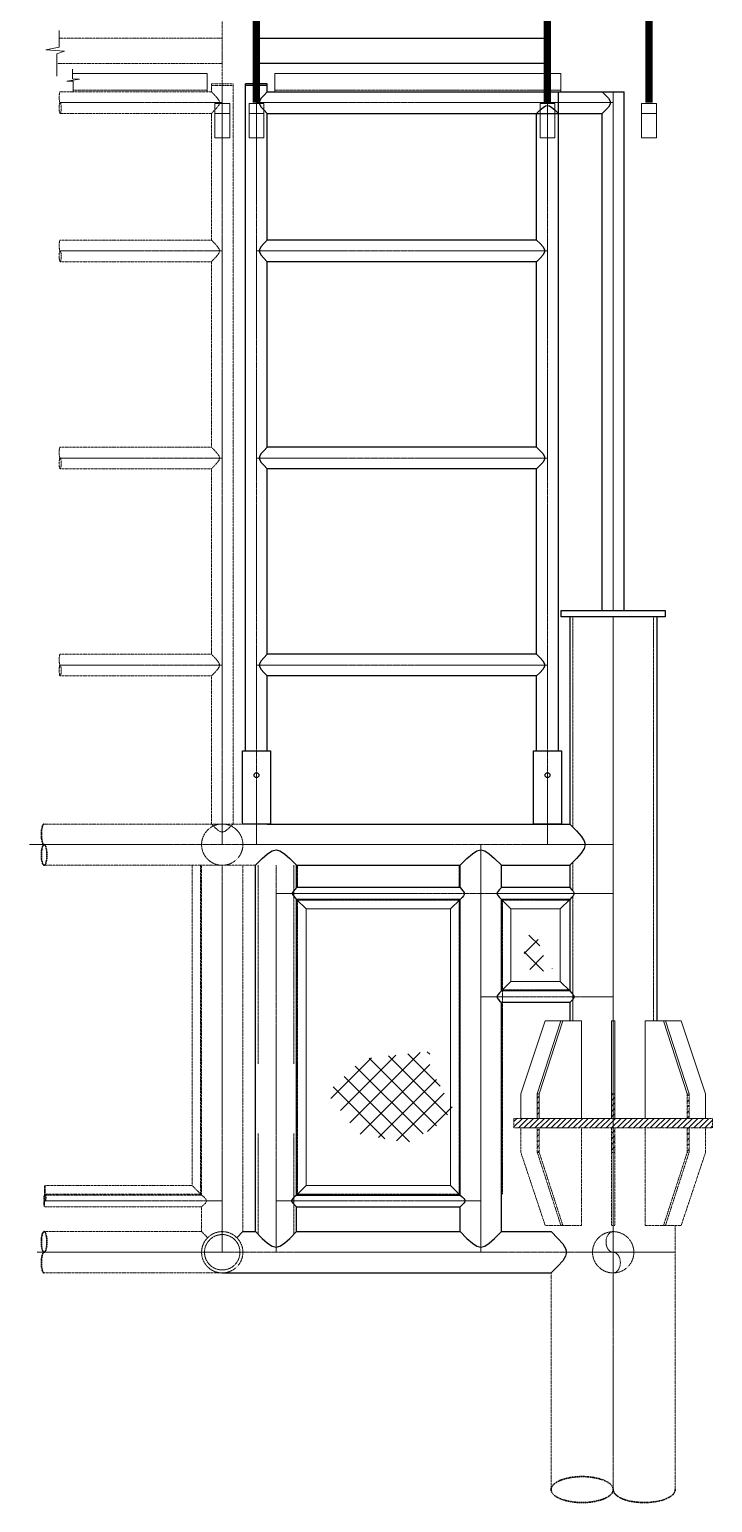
# Model space of a CAD drawing. Header units: inches. Extents: x -18249 to 140262, y -20124 to 30200.
# Drawn here: x 28601 to 31397, y 921 to 6952 of the extents above; entities that cross this region are included whole.
import ezdxf

# ---------------------------------------------------------------- set-up
doc = ezdxf.new("R2010")
doc.units = ezdxf.units.IN
doc.header["$LTSCALE"] = 5
doc.header["$MEASUREMENT"] = 0
for name, pattern in [('BORDER', [1.75, 0.5, -0.25, 0.5, -0.25, 0, -0.25]), ('CENTER', [2, 1.25, -0.25, 0.25, -0.25]), ('HIDDEN', [0.375, 0.25, -0.125]), ('PHANTOM2', [1.25, 0.625, -0.125, 0.125, -0.125, 0.125, -0.125])]:
    doc.linetypes.add(name, pattern=pattern)
for name, color, linetype, lineweight in [('BORDER', 6, 'BORDER', 30), ('CENTER LINE', 1, 'CENTER', 0), ('EXISTING', 8, 'PHANTOM2', 0), ('HATCH', 250, 'Continuous', 0), ('HIDDEN', 8, 'HIDDEN', 0), ('STRUCTURE', 3, 'Continuous', 25)]:
    doc.layers.add(name, color=color, linetype=linetype, lineweight=lineweight)
pattern_1 = [(45, (123062.959, 48712.125), (-11.2253202, 11.2253202), [])]

msp = doc.modelspace()

# ---------------------------------------------------------------- hatches: boundary and pattern name
at = {"layer": 'EXISTING'}
h = msp.add_hatch(dxfattribs=at)
h.set_pattern_fill('ANSI31', color=256, scale=5)
h.set_pattern_definition(pattern_1)
h.paths.add_polyline_path([(31396.6448, 2493.61571), (30583.6448, 2493.61571), (30583.6448, 2454.61571), (31396.6448, 2454.61571)])
h.paths.add_polyline_path([(30996.6448, 2593.61571), (30983.6448, 2593.61571), (30983.6448, 2493.61571), (30996.6448, 2493.61571)])
h.paths.add_polyline_path([(30687.35777, 2593.61571), (30679.48397, 2593.61571), (30679.48397, 2493.61571), (30687.35777, 2493.61571)])
h.paths.add_polyline_path([(31300.80562, 2593.61571), (31292.93182, 2593.61571), (31292.93182, 2493.61571), (31300.80562, 2493.61571)])
h = msp.add_hatch(dxfattribs=at)
h.set_pattern_fill('ANSI31', color=256, scale=5)
h.set_pattern_definition(pattern_1)
h.paths.add_polyline_path([(31396.6448, 2454.61571), (30583.6448, 2454.61571), (30583.6448, 2493.61571), (31396.6448, 2493.61571)])
h.paths.add_polyline_path([(30996.6448, 2354.61571), (30983.6448, 2354.61571), (30983.6448, 2454.61571), (30996.6448, 2454.61571)])
h.paths.add_polyline_path([(30687.35777, 2354.61571), (30679.48397, 2354.61571), (30679.48397, 2454.61571), (30687.35777, 2454.61571)])
h.paths.add_polyline_path([(31300.80562, 2354.61571), (31292.93182, 2354.61571), (31292.93182, 2454.61571), (31300.80562, 2454.61571)])
at = {"layer": 'HATCH'}
h = msp.add_hatch(dxfattribs=at)
h.set_pattern_fill('NET', color=256, scale=500, angle=45)
h.set_pattern_definition([(45, (157333.835, 66148.905), (-44.194174, 44.194174), []), (135, (157333.835, 66148.905), (-44.194174, -44.194174), [])])
h.paths.add_polyline_path([(30667.15225, 3286.21253), (30706.18971, 3256.97269), (30651.81633, 3255.58027), (30625.32681, 3210.40499), (30626.72092, 3113.5574), (30682.48841, 3089.88705), (30741.04436, 3106.5955), (30696.43022, 3173.42987)])
h = msp.add_hatch(dxfattribs=at)
h.set_pattern_fill('NET', color=256, scale=500, angle=45)
h.set_pattern_definition([(45, (156700.224, 65535.54), (-44.194174, 44.194174), []), (135, (156700.224, 65535.54), (-44.194174, -44.194174), [])])
h.paths.add_polyline_path([(30239.36017, 2700.31288), (30239.36017, 2768.03825), (29965.72426, 2737.53825), (29816.72426, 2597.03825), (29949.22426, 2430.53825), (30149.22426, 2393.03825), (30261.61768, 2457.92862), (30336.22578, 2532.53673)])

# ---------------------------------------------------------------- linework, layer by layer
at = {"layer": 'BORDER'}
msp.add_lwpolyline([(28664.22059, 2180.06462), (28664.22059, 2219.06462)], dxfattribs=at)
msp.add_ellipse((28661.22426, 3656.77507), major_axis=(0, 42.26319), ratio=0.2665010999, start_param=0, end_param=3.1415926536, dxfattribs=at)
at = {"layer": 'BORDER', "extrusion": (0, 0, -1)}
msp.add_ellipse((28661.22426, 3572.2487), major_axis=(0, -42.26319), ratio=0.2665010999, dxfattribs=at)
at = {"layer": 'BORDER'}
for centre, major_axis, ratio in [((28664.22426, 2168.06462), (0, 12), 0.2916666667), ((28661.22426, 1987.80144), (0, 42.26319), 0.2665010999), ((30863.1448, 974.03825), (-127, 0), 0.4179484847)]:
    msp.add_ellipse(centre, major_axis=major_axis, ratio=ratio, dxfattribs=at)
at = {"layer": 'BORDER', "extrusion": (0, 0, -1)}
for centre, major_axis, ratio in [((28664.22426, 2144.06462), (0, -12), 0.2916666667), ((28661.22426, 1903.27507), (0, -42.26319), 0.2665010999), ((31117.1448, 974.03825), (127, 0), 0.4179484847)]:
    msp.add_ellipse(centre, major_axis=major_axis, ratio=ratio, start_param=0, end_param=3.1415926536, dxfattribs=at)
at = {"layer": 'CENTER LINE'}
for p, q in [((29390.1448, 3614.53825), (29390.1448, 6729.03825)), ((29530.1448, 3614.53825), (29530.1448, 6729.03825)), ((30990.1448, 6697.03824), (30990.1448, 4573.53825)), ((30990.1448, 4573.53825), (30990.1448, 6697.03824)), ((29390.1448, 6652.53825), (28726.8948, 6652.53825)), ((29530.1448, 6652.53825), (30990.1448, 6652.53825)), ((30721.1448, 3614.53825), (30721.1448, 6652.53825)), ((29390.1448, 6045.53825), (28726.8948, 6045.53825)), ((29530.1448, 6045.53825), (30721.1448, 6045.53825)), ((29390.1448, 5197.53825), (28726.8948, 5197.53825)), ((29530.1448, 5197.53825), (30721.1448, 5197.53825)), ((30990.1448, 1631.98273), (30990.1448, 4547.53825)), ((30990.1448, 4547.53825), (30990.1448, 974.03825)), ((29390.1448, 4349.53825), (28726.8948, 4349.53825)), ((29530.1448, 4349.53825), (30721.1448, 4349.53825)), ((28601.22426, 3614.53825), (30990.1448, 3614.53825)), ((30448.1448, 3614.53825), (30448.1448, 1945.53825)), ((30448.1448, 1945.53825), (30448.1448, 3614.53825)), ((29390.1448, 1945.56462), (29390.1448, 3530.03825)), ((29610.1448, 1945.53825), (29610.1448, 3530.03825)), ((30990.1448, 3414.53825), (29610.1448, 3414.53825)), ((30448.1448, 2991.55319), (30990.1448, 2991.55319)), ((29390.1448, 2156.06462), (28664.22426, 2156.06462)), ((29610.1448, 2156.06462), (30448.1448, 2156.06462)), ((28632.22426, 1945.53825), (31244.1448, 1945.53825))]:
    msp.add_line(p, q, dxfattribs=at)
at = {"layer": 'EXISTING'}
for p, q in [((29390.1448, 7602.53825), (29390.1448, 6649.48273)), ((29345.6448, 6697.03824), (28726.8948, 6697.03824)), ((29345.6448, 6697.03824), (29345.6448, 6729.03825)), ((29345.6448, 6729.03825), (29434.6448, 6729.03825)), ((29345.6448, 6723.03825), (29434.6448, 6723.03825)), ((29434.6448, 3699.03825), (29434.6448, 6729.03825)), ((29345.6448, 6608.03826), (28726.8948, 6608.03826)), ((29345.6448, 6090.03824), (29345.6448, 6608.03826)), ((28726.8948, 6090.03824), (29345.6448, 6090.03824)), ((28726.8948, 6001.03826), (29345.6448, 6001.03826)), ((29345.6448, 5242.03824), (29345.6448, 6001.03826)), ((28726.8948, 5242.03824), (29345.6448, 5242.03824)), ((28726.8948, 5153.03826), (29345.6448, 5153.03826)), ((29345.6448, 4394.03824), (29345.6448, 5153.03826)), ((28726.8948, 4394.03824), (29345.6448, 4394.03824)), ((28726.8948, 4305.03826), (29345.6448, 4305.03826)), ((29345.6448, 3699.03825), (29345.6448, 4305.03826)), ((29485.6448, 3699.03825), (28661.22426, 3699.03825)), ((29525.6448, 3530.03825), (28660.66174, 3530.03825)), ((29266.6448, 2219.06462), (29266.6448, 3530.03825)), ((29301.6448, 2184.06462), (29301.6448, 3530.03825)), ((29305.6448, 2180.06462), (29305.6448, 3530.03825)), ((29474.6448, 2030.06462), (29474.6448, 3530.03825)), ((30812.1448, 3144.53825), (30812.1448, 3015.55319)), ((30812.1448, 2967.55319), (30812.1448, 2893.61571)), ((31292.93182, 2593.61571), (31292.93182, 2493.61571)), ((31292.93182, 2593.61571), (31300.80562, 2593.61571)), ((31300.80562, 2593.61571), (31300.80562, 2493.61571)), ((30583.6448, 2493.61571), (31396.6448, 2493.61571)), ((30583.6448, 2493.61571), (30583.6448, 2454.61571)), ((30812.1448, 2493.61571), (31168.1448, 2493.61571)), ((31396.6448, 2493.61571), (31396.6448, 2454.61571)), ((30583.6448, 2454.61571), (31396.6448, 2454.61571)), ((30679.48397, 2354.61571), (30679.48397, 2454.61571)), ((30687.35777, 2354.61571), (30687.35777, 2454.61571)), ((30859.83378, 2054.61571), (30859.83378, 2454.61571)), ((30983.6448, 2454.61571), (30983.6448, 2054.61571)), ((30996.6448, 2454.61571), (30996.6448, 2054.61571)), ((31120.45581, 2054.61571), (31120.45581, 2454.61571)), ((31292.93182, 2354.61571), (31292.93182, 2454.61571)), ((31300.80562, 2354.61571), (31300.80562, 2454.61571)), ((30687.35777, 2354.61571), (30679.48397, 2354.61571)), ((30776.46946, 2054.61571), (30679.48397, 2354.61571)), ((30784.34326, 2054.61571), (30687.35777, 2354.61571)), ((30996.6448, 2354.61571), (30983.6448, 2354.61571)), ((31195.94634, 2054.61571), (31292.93182, 2354.61571)), ((31203.82014, 2054.61571), (31300.80562, 2354.61571)), ((31292.93182, 2354.61571), (31300.80562, 2354.61571)), ((28664.22059, 2219.06462), (29266.6448, 2219.06462)), ((29301.6448, 2184.06462), (28664.22426, 2184.06462)), ((29305.6448, 2180.06462), (28664.22426, 2180.06462)), ((29266.6448, 2219.06462), (29305.6448, 2180.06462)), ((29305.6448, 2132.06462), (28664.22426, 2132.06462)), ((29305.6448, 2030.06462), (29305.6448, 2132.06462)), ((30784.34326, 2054.61571), (30859.83378, 2054.61571)), ((30996.6448, 2054.61571), (30983.6448, 2054.61571)), ((31195.94634, 2054.61571), (31120.45581, 2054.61571)), ((31244.1448, 974.03825), (31244.1448, 2054.61571)), ((28661.22426, 2030.06462), (29305.6448, 2030.06462)), ((28661.49234, 1861.02386), (29390.07419, 1861.02386)), ((30736.1448, 974.03825), (30736.1448, 1861.01188))]:
    msp.add_line(p, q, dxfattribs=at)
for points in [[(28722.51068, 6916.53825), (29390.1448, 6916.53825), (29390.1448, 6812.98273), (28713.01068, 6812.98273)], [(29345.6448, 6697.03824), (29360.24636, 6682.26286), (29370.67605, 6670.61637), (29376.93386, 6661.05583), (29379.0198, 6652.53825), (29376.93386, 6644.02068), (29370.67605, 6634.46013), (29360.24636, 6622.81365), (29345.6448, 6608.03826)], [(29345.6448, 6697.03824), (29360.24636, 6682.26286), (29370.67605, 6670.61637), (29376.93386, 6661.05583), (29379.0198, 6652.53825), (29376.93386, 6644.02068), (29370.67605, 6634.46013), (29360.24636, 6622.81365), (29345.6448, 6608.03826)], [(29345.6448, 6090.03824), (29360.24636, 6075.26286), (29370.67604, 6063.61637), (29376.93385, 6054.05583), (29379.01979, 6045.53825), (29376.93385, 6037.02068), (29370.67604, 6027.46013), (29360.24636, 6015.81365), (29345.6448, 6001.03826)], [(29345.6448, 6090.03824), (29360.24636, 6075.26286), (29370.67604, 6063.61637), (29376.93385, 6054.05583), (29379.01979, 6045.53825), (29376.93385, 6037.02068), (29370.67604, 6027.46013), (29360.24636, 6015.81365), (29345.6448, 6001.03826)], [(29345.6448, 5242.03824), (29360.24636, 5227.26286), (29370.67604, 5215.61637), (29376.93385, 5206.05583), (29379.01979, 5197.53825), (29376.93385, 5189.02068), (29370.67604, 5179.46013), (29360.24636, 5167.81365), (29345.6448, 5153.03826)], [(29345.6448, 4394.03824), (29360.24636, 4379.26286), (29370.67604, 4367.61637), (29376.93385, 4358.05583), (29379.01979, 4349.53825), (29376.93385, 4341.02068), (29370.67604, 4331.46013), (29360.24636, 4319.81365), (29345.6448, 4305.03826)], [(29345.6448, 4394.03824), (29360.24636, 4379.26286), (29370.67604, 4367.61637), (29376.93385, 4358.05583), (29379.01979, 4349.53825), (29376.93385, 4341.02068), (29370.67604, 4331.46013), (29360.24636, 4319.81365), (29345.6448, 4305.03826)], [(29434.6448, 3699.03825), (29419.86941, 3684.43669), (29408.22292, 3674.007), (29398.66238, 3667.74919), (29390.1448, 3665.66325), (29381.62722, 3667.74919), (29372.06667, 3674.007), (29360.42019, 3684.43669), (29345.6448, 3699.03825)], [(30812.1448, 2054.61571), (30712.1448, 2054.61571), (30612.1448, 2354.61571), (30612.1448, 2454.61571), (30812.1448, 2454.61571)], [(31168.1448, 2054.61571), (31268.1448, 2054.61571), (31368.1448, 2354.61571), (31368.1448, 2454.61571), (31168.1448, 2454.61571)], [(29305.6448, 2180.06462), (29314.64216, 2172.09587), (29321.06885, 2165.81462), (29324.92487, 2160.65837), (29326.2102, 2156.06462), (29324.92487, 2151.47087), (29321.06885, 2146.31462), (29314.64216, 2140.03337), (29305.6448, 2132.06462)], [(29305.6448, 2030.06462), (29330.39427, 2005.31515)]]:
    msp.add_lwpolyline(points, dxfattribs=at)
for centre in [(28726.8948, 6674.78825), (28726.8948, 6067.78825), (28726.8948, 5219.78825), (28726.8948, 4371.78825)]:
    msp.add_ellipse(centre, major_axis=(0, 22.25), ratio=0.1849835717, start_param=0, end_param=3.1415926536, dxfattribs=at)
at = {"layer": 'EXISTING', "extrusion": (0, 0, -1)}
for centre in [(28726.8948, 6630.28826), (28726.8948, 6023.28826), (28726.8948, 5175.28826), (28726.8948, 4327.28826)]:
    msp.add_ellipse(centre, major_axis=(0, -22.25), ratio=0.1849835717, dxfattribs=at)
at = {"layer": 'HATCH'}
for p, q in [((29328.51068, 6772.03824), (28777.51068, 6772.03824)), ((29328.51068, 6772.03824), (29328.51068, 6697.03824)), ((29606.01068, 6772.03824), (29606.01068, 6697.03824)), ((30776.01068, 6772.03824), (29606.01068, 6772.03824)), ((30776.01068, 6772.03824), (30776.01068, 6697.03824)), ((29733.6448, 3351.53825), (29694.6448, 3390.53825)), ((30324.6448, 3351.53825), (30363.6448, 3390.53825)), ((30571.6448, 3351.53825), (30532.6448, 3390.53825)), ((30773.1448, 3351.53825), (30812.1448, 3390.53825)), ((29733.6448, 2219.06462), (29733.6448, 3351.53825)), ((29733.6448, 3351.53825), (30324.6448, 3351.53825)), ((30324.6448, 2219.06462), (30324.6448, 3351.53825)), ((30571.6448, 3351.53825), (30773.1448, 3351.53825)), ((30571.6448, 3351.53825), (30571.6448, 3054.55319)), ((30773.1448, 3351.53825), (30773.1448, 3054.55319)), ((30571.6448, 3054.55319), (30532.6448, 3015.55319)), ((30571.6448, 3054.55319), (30773.1448, 3054.55319)), ((30773.1448, 3054.55319), (30812.1448, 3015.55319)), ((30776.46946, 2893.61571), (30679.48397, 2593.61571)), ((30784.34326, 2893.61571), (30687.35777, 2593.61571)), ((30784.34326, 2893.61571), (30859.83378, 2893.61571)), ((30859.83378, 2893.61571), (30859.83378, 2493.61571)), ((30996.6448, 2893.61571), (30983.6448, 2893.61571)), ((30983.6448, 2493.61571), (30983.6448, 2893.61571)), ((30996.6448, 2493.61571), (30996.6448, 2893.61571)), ((31120.45581, 2893.61571), (31120.45581, 2493.61571)), ((31195.94634, 2893.61571), (31120.45581, 2893.61571)), ((31195.94634, 2893.61571), (31292.93182, 2593.61571)), ((31203.82014, 2893.61571), (31300.80562, 2593.61571)), ((30679.48397, 2593.61571), (30679.48397, 2493.61571)), ((30687.35777, 2593.61571), (30679.48397, 2593.61571)), ((30687.35777, 2593.61571), (30687.35777, 2493.61571)), ((30996.6448, 2593.61571), (30983.6448, 2593.61571)), ((29733.6448, 2219.06462), (29694.6448, 2180.06462)), ((29733.6448, 2219.06462), (30324.6448, 2219.06462)), ((30324.6448, 2219.06462), (30363.6448, 2180.06462))]:
    msp.add_line(p, q, dxfattribs=at)
for points in [[(28722.51068, 6948.48271), (28722.51068, 6879.48271), (28668.51068, 6868.48271), (28744.01068, 6862.98271), (28713.01068, 6852.98271), (28713.01068, 6761.48271)], [(28777.51068, 6789.48271), (28777.51068, 6750.48271), (28806.01068, 6747.98271), (28754.01068, 6740.98271), (28779.51068, 6740.98271), (28779.51068, 6697.03824)], [(30812.1448, 2893.61571), (30712.1448, 2893.61571), (30612.1448, 2593.61571), (30612.1448, 2493.61571), (30812.1448, 2493.61571)], [(31168.1448, 2893.61571), (31268.1448, 2893.61571), (31368.1448, 2593.61571), (31368.1448, 2493.61571), (31168.1448, 2493.61571)]]:
    msp.add_lwpolyline(points, dxfattribs=at)
for points in [[(29359.6448, 6607.98273), (29420.6448, 6607.98273), (29420.6448, 6649.48273), (29359.6448, 6649.48273)], [(29499.6448, 6607.98273), (29560.6448, 6607.98273), (29560.6448, 6649.48273), (29499.6448, 6649.48273)], [(30690.6448, 6607.98273), (30751.6448, 6607.98273), (30751.6448, 6649.48273), (30690.6448, 6649.48273)], [(31106.6448, 6607.98273), (31167.6448, 6607.98273), (31167.6448, 6649.48273), (31106.6448, 6649.48273)], [(29359.6448, 6507.98273), (29420.6448, 6507.98273), (29420.6448, 6607.98273), (29359.6448, 6607.98273)], [(29499.6448, 6507.98273), (29560.6448, 6507.98273), (29560.6448, 6607.98273), (29499.6448, 6607.98273)], [(30690.6448, 6507.98273), (30751.6448, 6507.98273), (30751.6448, 6607.98273), (30690.6448, 6607.98273)], [(31106.6448, 6507.98273), (31167.6448, 6507.98273), (31167.6448, 6607.98273), (31106.6448, 6607.98273)]]:
    msp.add_lwpolyline(points, close=True, dxfattribs=at)
at = {"layer": 'HIDDEN'}
for p, q in [((29328.51068, 6703.03824), (28779.51068, 6703.03824)), ((30776.01068, 6703.03824), (29606.01068, 6703.03824)), ((30825.1448, 4547.53825), (30825.1448, 3685.88349)), ((31155.1448, 4547.53825), (31155.1448, 2893.61571)), ((29537.6448, 2717.53825), (29537.6448, 3530.03825)), ((29682.6448, 2717.53825), (29682.6448, 3530.03825)), ((29698.6448, 3438.53825), (29698.6448, 3526.03825)), ((30359.6448, 3438.53825), (30359.6448, 3526.03825)), ((30825.1448, 3543.19301), (30825.1448, 3424.84659)), ((29698.6448, 2184.06462), (29698.6448, 3386.53825)), ((29698.6448, 3386.53825), (30359.6448, 3386.53825)), ((30359.6448, 2184.06462), (30359.6448, 3390.53825)), ((30536.6448, 2184.06462), (30536.6448, 3386.53825)), ((30536.6448, 3386.53825), (30808.1448, 3386.53825)), ((30825.1448, 3404.22992), (30825.1448, 2893.61571)), ((30825.1448, 3152.38536), (30825.1448, 2893.61571)), ((30536.6448, 3019.55319), (30808.1448, 3019.55319)), ((29537.6448, 2431.53825), (29537.6448, 2018.2058)), ((29682.6448, 2431.53825), (29682.6448, 2018.2058)), ((29698.6448, 2184.06462), (30359.6448, 2184.06462))]:
    msp.add_line(p, q, dxfattribs=at)
for centre, radius in [((29390.1448, 3614.53825), 84.5), ((29390.1448, 1945.56462), 84.5), ((29390.1448, 1945.56462), 72.5), ((30990.1448, 1945.53825), 84.52637)]:
    msp.add_circle(centre, radius, dxfattribs=at)
msp.add_ellipse((30990.1448, 1987.80144), major_axis=(0, 42.26319), ratio=0.6924036871, start_param=0, end_param=3.1415926536, dxfattribs=at)
at = {"layer": 'HIDDEN', "extrusion": (0, 0, -1)}
msp.add_ellipse((30990.1448, 1903.27507), major_axis=(0, -42.26319), ratio=0.6924036871, start_param=3.1415926536, end_param=6.2831853072, dxfattribs=at)
at = {"layer": 'STRUCTURE'}
for p, q in [((29530.1448, 6652.53825), (29530.1448, 7602.53825)), ((30721.1448, 7602.53825), (30721.1448, 6649.48273)), ((29485.6448, 3999.03825), (29485.6448, 6729.03825)), ((29574.6448, 6729.03825), (29485.6448, 6729.03825)), ((29574.6448, 6723.03825), (29485.6448, 6723.03825)), ((29574.6448, 6697.03824), (29574.6448, 6729.03825)), ((29574.6448, 6697.03824), (31034.64479, 6697.03824)), ((30765.64479, 3999.03825), (30765.64479, 6697.03824)), ((31034.64479, 4573.53825), (31034.64479, 6697.03824)), ((29574.6448, 6090.03824), (29574.6448, 6608.03826)), ((29574.6448, 6608.03826), (30945.64481, 6608.03826)), ((30676.64481, 6090.03824), (30676.64481, 6608.03826)), ((30945.64481, 4573.53825), (30945.64481, 6608.03826)), ((30676.64481, 6090.03824), (29574.6448, 6090.03824)), ((29574.6448, 5242.03824), (29574.6448, 6001.03826)), ((30676.64481, 6001.03826), (29574.6448, 6001.03826)), ((30676.64481, 5242.03824), (30676.64481, 6001.03826)), ((30676.64481, 5242.03824), (29574.6448, 5242.03824)), ((29574.6448, 4394.03824), (29574.6448, 5153.03826)), ((30676.64481, 5153.03826), (29574.6448, 5153.03826)), ((30676.64481, 4394.03824), (30676.64481, 5153.03826)), ((30812.1448, 4547.53825), (30812.1448, 3699.03825)), ((31168.1448, 4547.53825), (31168.1448, 2893.61571)), ((30676.64481, 4394.03824), (29574.6448, 4394.03824)), ((29574.6448, 3999.03825), (29574.6448, 4305.03826)), ((30676.64481, 4305.03826), (29574.6448, 4305.03826)), ((30676.64481, 3999.03825), (30676.64481, 4305.03826)), ((29574.6448, 3699.03825), (30812.1448, 3699.03825)), ((29525.6448, 2030.06462), (29525.6448, 3530.03825)), ((29694.6448, 3438.53825), (29694.6448, 3530.03825)), ((29694.6448, 3530.03825), (30363.6448, 3530.03825)), ((30363.6448, 3438.53825), (30363.6448, 3530.03825)), ((30532.6448, 3438.53825), (30532.6448, 3530.03825)), ((30532.6448, 3530.03825), (30812.1448, 3530.03825)), ((30812.1448, 3530.03825), (30812.1448, 3438.53825)), ((30363.6448, 3438.53825), (29694.6448, 3438.53825)), ((30812.1448, 3438.53825), (30532.6448, 3438.53825)), ((29694.6448, 2180.06462), (29694.6448, 3390.53825)), ((30363.6448, 3390.53825), (29694.6448, 3390.53825)), ((29694.6448, 3390.53825), (30363.6448, 3390.53825)), ((29974.1448, 3390.53825), (29694.6448, 3390.53825)), ((30363.6448, 2180.06462), (30363.6448, 3390.53825)), ((30812.1448, 3390.53825), (30532.6448, 3390.53825)), ((30532.6448, 3015.55319), (30532.6448, 3390.53825)), ((30812.1448, 3390.53825), (30812.1448, 3015.55319)), ((30812.1448, 3015.55319), (30532.6448, 3015.55319)), ((30812.1448, 3015.55319), (30532.6448, 3015.55319)), ((30532.6448, 2030.06462), (30532.6448, 2967.55319)), ((30812.1448, 2967.55319), (30532.6448, 2967.55319)), ((30812.1448, 2967.55319), (30812.1448, 2893.61571)), ((29694.6448, 2180.06462), (30363.6448, 2180.06462)), ((29694.6448, 2132.06462), (30363.6448, 2132.06462)), ((29694.6448, 2030.06462), (29694.6448, 2132.06462)), ((30363.6448, 2030.06462), (30363.6448, 2132.06462)), ((29474.6448, 2030.06462), (29525.6448, 2030.06462)), ((29694.6448, 2030.06462), (30363.6448, 2030.06462)), ((30532.6448, 2030.06462), (30736.1448, 2030.06462)), ((29390.15091, 1861.06462), (30736.1448, 1861.01188))]:
    msp.add_line(p, q, dxfattribs=at)
at = {"layer": 'STRUCTURE', "const_width": 30}
for points in [[(29530.1448, 6652.53825), (29530.1448, 7602.53825, -0.4142135624), (29660.1448, 7732.53825), (30125.6448, 7732.53825)], [(30721.1448, 6652.53825), (30721.1448, 7602.53825, 0.4142135624), (30591.1448, 7732.53825), (30125.6448, 7732.53825)]]:
    msp.add_lwpolyline(points, format="xyb", dxfattribs=at)
msp.add_lwpolyline([(31137.1448, 6652.53825), (31137.1448, 7727.98273)], dxfattribs=at)
at = {"layer": 'STRUCTURE'}
for points in [[(29530.1448, 6916.53825), (30721.1448, 6916.53825), (30721.1448, 6812.98273), (29530.1448, 6812.98273)], [(30777.1448, 4573.53825), (31203.1448, 4573.53825), (31203.1448, 4547.53825), (30777.1448, 4547.53825)], [(29587.1448, 3699.03825), (29473.1448, 3699.03825), (29473.1448, 3999.03825), (29587.1448, 3999.03825)], [(30778.1448, 3699.03825), (30664.1448, 3699.03825), (30664.1448, 3999.03825), (30778.1448, 3999.03825)]]:
    msp.add_lwpolyline(points, close=True, dxfattribs=at)
for points in [[(29574.6448, 6697.03824), (29560.04323, 6682.26286), (29549.61355, 6670.61637), (29543.35573, 6661.05583), (29541.2698, 6652.53825), (29543.35573, 6644.02068), (29549.61355, 6634.46013), (29560.04323, 6622.81365), (29574.6448, 6608.03826)], [(30945.64481, 6697.03824), (30960.24637, 6682.26286), (30970.67605, 6670.61637), (30976.93386, 6661.05583), (30979.0198, 6652.53825), (30976.93386, 6644.02068), (30970.67605, 6634.46013), (30960.24637, 6622.81365), (30945.64481, 6608.03826)], [(30676.64481, 6608.03826), (30691.42019, 6622.63982), (30703.06668, 6633.06951), (30712.62722, 6639.32732), (30721.1448, 6641.41325), (30729.66237, 6639.32732), (30739.22292, 6633.06951), (30750.8694, 6622.63982), (30765.64479, 6608.03826)], [(29574.6448, 6090.03824), (29560.04324, 6075.26286), (29549.61355, 6063.61637), (29543.35574, 6054.05583), (29541.2698, 6045.53825), (29543.35574, 6037.02068), (29549.61355, 6027.46013), (29560.04324, 6015.81365), (29574.6448, 6001.03826)], [(30676.64481, 6090.03824), (30691.24637, 6075.26286), (30701.67605, 6063.61637), (30707.93386, 6054.05583), (30710.0198, 6045.53825), (30707.93386, 6037.02068), (30701.67605, 6027.46013), (30691.24637, 6015.81365), (30676.64481, 6001.03826)], [(29574.6448, 5242.03824), (29560.04324, 5227.26286), (29549.61355, 5215.61637), (29543.35574, 5206.05583), (29541.2698, 5197.53825), (29543.35574, 5189.02068), (29549.61355, 5179.46013), (29560.04324, 5167.81365), (29574.6448, 5153.03826)], [(30676.64481, 5242.03824), (30691.24637, 5227.26286), (30701.67605, 5215.61637), (30707.93386, 5206.05583), (30710.0198, 5197.53825), (30707.93386, 5189.02068), (30701.67605, 5179.46013), (30691.24637, 5167.81365), (30676.64481, 5153.03826)], [(29574.6448, 4394.03824), (29560.04324, 4379.26286), (29549.61355, 4367.61637), (29543.35574, 4358.05583), (29541.2698, 4349.53825), (29543.35574, 4341.02068), (29549.61355, 4331.46013), (29560.04324, 4319.81365), (29574.6448, 4305.03826)], [(30676.64481, 4394.03824), (30691.24637, 4379.26286), (30701.67605, 4367.61637), (30707.93386, 4358.05583), (30710.0198, 4349.53825), (30707.93386, 4341.02068), (30701.67605, 4331.46013), (30691.24637, 4319.81365), (30676.64481, 4305.03826)], [(30812.1448, 3699.03825), (30839.87136, 3670.98161), (30859.67605, 3648.86638), (30871.55886, 3630.71208), (30875.5198, 3614.53825), (30871.55886, 3598.36442), (30859.67605, 3580.21013), (30839.87136, 3558.09489), (30812.1448, 3530.03825)], [(29525.6448, 3530.03825), (29553.70144, 3557.76482), (29575.81667, 3577.5695), (29593.97097, 3589.45232), (29610.1448, 3593.41325), (29626.31863, 3589.45232), (29644.47292, 3577.5695), (29666.58816, 3557.76482), (29694.6448, 3530.03825)], [(30363.6448, 3530.03825), (30391.70144, 3557.76482), (30413.81667, 3577.5695), (30431.97097, 3589.45232), (30448.1448, 3593.41325), (30464.31863, 3589.45232), (30482.47292, 3577.5695), (30504.58816, 3557.76482), (30532.6448, 3530.03825)], [(29694.6448, 3438.53825), (29686.7698, 3430.5695), (29681.1448, 3424.28825), (29677.7698, 3419.132), (29676.6448, 3414.53825), (29677.7698, 3409.9445), (29681.1448, 3404.78825), (29686.7698, 3398.507), (29694.6448, 3390.53825)], [(30363.6448, 3438.53825), (30380.5198, 3419.132), (30381.6448, 3414.53825), (30380.5198, 3409.9445), (30377.1448, 3404.78825), (30371.5198, 3398.507), (30363.6448, 3390.53825)], [(30532.6448, 3438.53825), (30524.7698, 3430.5695), (30519.1448, 3424.28825), (30515.7698, 3419.132), (30514.6448, 3414.53825), (30515.7698, 3409.9445), (30519.1448, 3404.78825), (30524.7698, 3398.507), (30532.6448, 3390.53825)], [(30812.1448, 3438.53825), (30820.0198, 3430.5695), (30825.6448, 3424.28825), (30829.0198, 3419.132), (30830.1448, 3414.53825), (30829.0198, 3409.9445), (30825.6448, 3404.78825), (30820.0198, 3398.507), (30812.1448, 3390.53825)], [(30532.6448, 3015.55319), (30524.7698, 3007.58444), (30519.1448, 3001.30319), (30515.7698, 2996.14694), (30514.6448, 2991.55319), (30515.7698, 2986.95944), (30519.1448, 2981.80319), (30524.7698, 2975.52194), (30532.6448, 2967.55319)], [(30812.1448, 3015.55319), (30820.0198, 3007.58444), (30825.6448, 3001.30319), (30829.0198, 2996.14694), (30830.1448, 2991.55319), (30829.0198, 2986.95944), (30825.6448, 2981.80319), (30820.0198, 2975.52194), (30812.1448, 2967.55319)], [(29694.6448, 2180.06462), (29685.64743, 2172.09587), (29679.22074, 2165.81462), (29675.36473, 2160.65837), (29674.07939, 2156.06462), (29675.36473, 2151.47087), (29679.22074, 2146.31462), (29685.64743, 2140.03337), (29694.6448, 2132.06462)], [(30363.6448, 2180.06462), (30372.64216, 2172.09587), (30379.06885, 2165.81462), (30382.92487, 2160.65837), (30384.2102, 2156.06462), (30382.92487, 2151.47087), (30379.06885, 2146.31462), (30372.64216, 2140.03337), (30363.6448, 2132.06462)], [(29449.89532, 2005.31515), (29474.6448, 2030.06462)], [(29525.6448, 2030.06462), (29553.70144, 2002.33806), (29575.81667, 1982.53337), (29593.97097, 1970.65056), (29610.1448, 1966.68962), (29626.31863, 1970.65056), (29644.47292, 1982.53337), (29666.58816, 2002.33806), (29694.6448, 2030.06462)], [(30363.6448, 2030.06462), (30391.70144, 2002.33806), (30413.81667, 1982.53337), (30431.97097, 1970.65056), (30448.1448, 1966.68962), (30464.31863, 1970.65056), (30482.47292, 1982.53337), (30504.58816, 2002.33806), (30532.6448, 2030.06462)], [(30736.1448, 2030.06462), (30763.88001, 2001.99923), (30783.69088, 1979.87709), (30795.5774, 1961.71713), (30799.53958, 1945.53825), (30795.5774, 1929.35938), (30783.69088, 1911.19941), (30763.88001, 1889.07728), (30736.1448, 1861.01188)]]:
    msp.add_lwpolyline(points, dxfattribs=at)
for centre in [(29530.1448, 3899.03825), (30721.1448, 3899.03825)]:
    msp.add_circle(centre, 10, dxfattribs=at)

doc.saveas('drawing.dxf')
